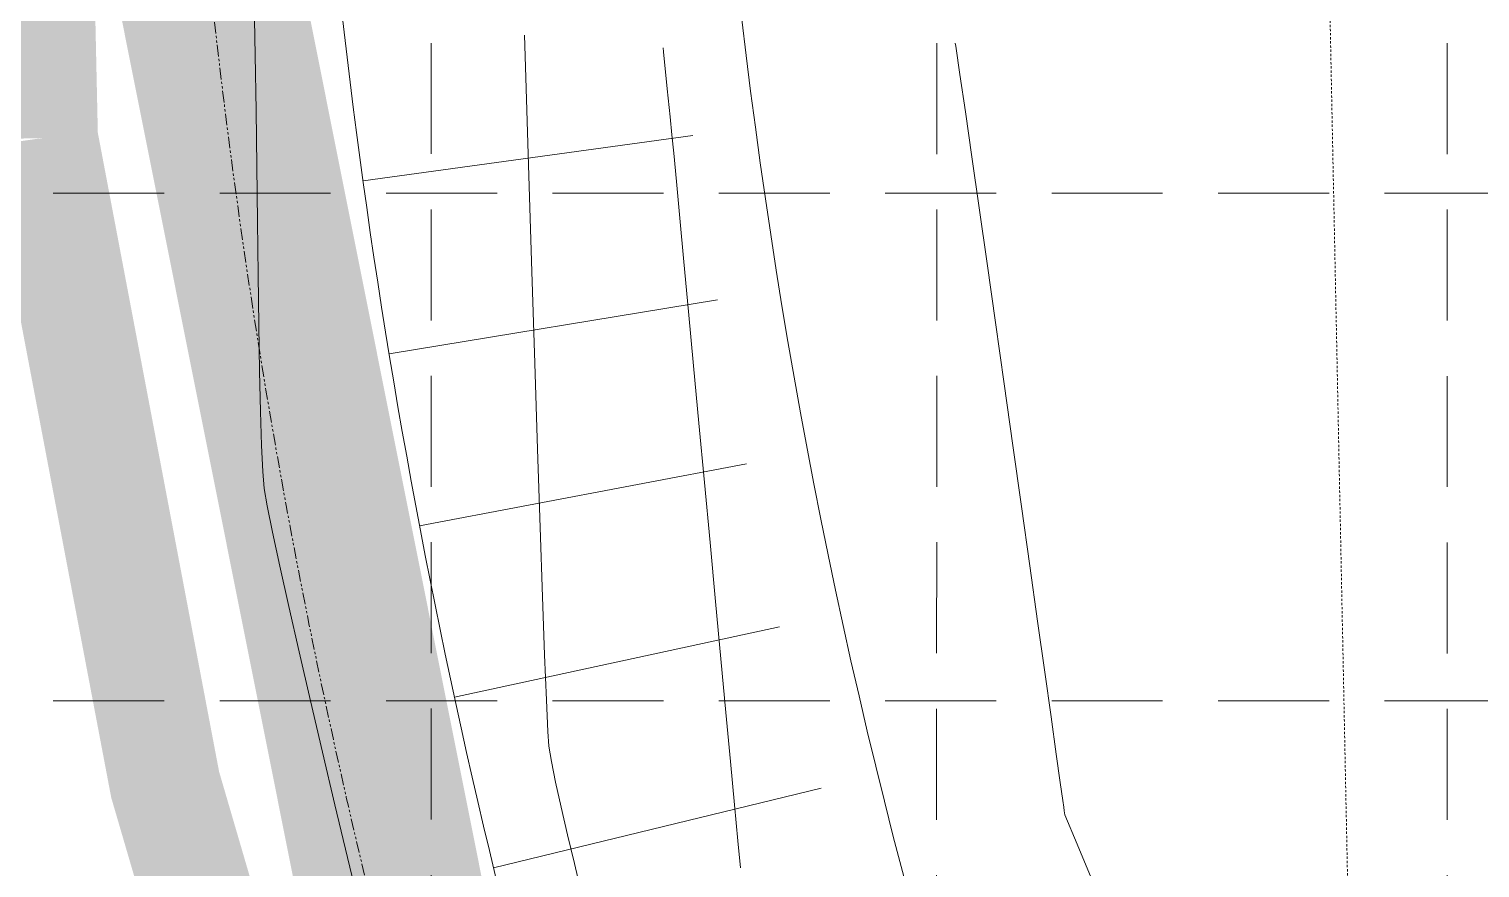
# Model space of a CAD drawing. Extents: x 2140663 to 2528301, y 336313 to 7007653.
# Drawn here: x 2527344.6 to 2527423.1, y 7006407.4 to 7006452.8 of the extents above; entities that cross this region are included whole.
import ezdxf

# ---------------------------------------------------------------- set-up
doc = ezdxf.new("R2010")
doc.units = 0
doc.header["$MEASUREMENT"] = 0
for name, pattern in [('HIDDEN', [0.375, 0.25, -0.125]), ('PHANTOM2', [1.25, 0.625, -0.125, 0.125, -0.125, 0.125, -0.125]), ('xdrc002pt$0$HIDDEN2', [0.1875, 0.125, -0.0625])]:
    doc.linetypes.add(name, pattern=pattern)
for name, color, linetype in [('1 EXISTING CONTOURS', 43, 'Continuous'), ('1 SILT FENCE', 200, 'Continuous'), ('GRID', 254, 'HIDDEN'), ('LIMITS OF DISTURBANCE', 1, 'HIDDEN'), ('xdrc002ar$0$xdrc002ar$0$C-PKNG-FACE-N', 1, 'Continuous'), ('xdrc002ar$0$xdrc002ar$0$C-PKNG-STRP-N', 6, 'Continuous'), ('xdrc002bs$0$v-rail-road-exist-demo', 14, 'xdrc002bs$0$TRACKS'), ('xdrc002bs$0$v-rail-road-exst', 14, 'xdrc002bs$0$TRACKS'), ('xdrc002pt$0$V-ESMT-ACCS-N', 2, 'xdrc002pt$0$HIDDEN2'), ('xdrc002pt$0$v-prop-line', 3, 'PHANTOM2')]:
    doc.layers.add(name, color=color, linetype=linetype)
doc.linetypes.add('xdrc002bs$0$TRACKS', pattern='A,0.15,[130,ltypeshp.shx,S=0.25,R=0,X=0,Y=0],0.15', length=0.3)

msp = doc.modelspace()

# ---------------------------------------------------------------- linework, layer by layer
at = {"layer": '1 EXISTING CONTOURS', "color": 43, "lineweight": 0, "extrusion": (0.9998513111621412, 0.01724400090892926, 0), "elevation": 2647800.33229687}
msp.add_lwpolyline([(6961830.743335524, 600), (6961827.842736243, 600)], dxfattribs=at)
at = {"layer": '1 EXISTING CONTOURS', "color": 43, "lineweight": 0, "extrusion": (0.9995406613951738, 0.03030620757697188, 0), "elevation": 2738549.520790119}
msp.add_lwpolyline([(6926639.065272828, 601), (6926636.772961548, 601)], dxfattribs=at)
at = {"layer": '1 EXISTING CONTOURS', "color": 43, "lineweight": 0, "extrusion": (0.9886807272177154, 0.1500347280740348, 0), "elevation": 3549997.585775126}
msp.add_lwpolyline([(6547946.929157526, 602), (6547947.087197837, 602)], dxfattribs=at)
at = {"layer": '1 EXISTING CONTOURS', "color": 43, "lineweight": 0, "extrusion": (0.9998934425235563, 0.01459806831028932, 0), "elevation": 2629368.215207185}
msp.add_lwpolyline([(6968810.249997283, 600.0000000000007), (6968807.256279342, 600.0000000000007)], dxfattribs=at)
at = {"layer": '1 EXISTING CONTOURS', "color": 43, "lineweight": 0, "extrusion": (0.9947610151334365, 0.1022277984243763, 0), "elevation": 3230392.164637008}
msp.add_lwpolyline([(6711376.684300612, 602), (6711376.459223449, 602)], dxfattribs=at)
at = {"layer": '1 EXISTING CONTOURS', "color": 43, "lineweight": 0, "extrusion": (0.9947986661398301, 0.1018607571462865, 0), "elevation": 3227915.666070394}
msp.add_lwpolyline([(6712567.911574836, 602), (6712565.90325298, 602)], dxfattribs=at)
at = {"layer": '1 EXISTING CONTOURS', "color": 43, "lineweight": 0, "extrusion": (0.9893872047190926, 0.1453029908093441, 0), "elevation": 3518630.443977054}
msp.add_lwpolyline([(6564854.23687428, 602), (6564855.797714865, 602)], dxfattribs=at)
at = {"layer": '1 EXISTING CONTOURS', "color": 43, "lineweight": 0}
for points, elevation in [([(2527371.507422333, 7006450.151527), (2527371.670061589, 7006444.841486054)], 601), ([(2527395.277211742, 7006448.287883176), (2527394.98456073, 7006450.309872013)], 602), ([(2527379.153718995, 7006449.540682058), (2527379.308110151, 7006448.022978217)], 602), ([(2527379.501375116, 7006446.057119076), (2527379.64617008, 7006444.531516991)], 602), ([(2527356.951419692, 7006445.352755549), (2527356.988597837, 7006442.367302663)], 600), ([(2527371.670061589, 7006444.841486054), (2527371.830803396, 7006439.659170156)], 601), ([(2527379.64617008, 7006444.531516991), (2527379.833015306, 7006442.548212713)], 602), ([(2527379.833015306, 7006442.548212713), (2527380.055357053, 7006440.178162297)], 602), ([(2527356.988597837, 7006442.367302663), (2527357.02556707, 7006439.483026771)], 600), ([(2527380.055357053, 7006440.178162297), (2527380.306641578, 7006437.4923218)], 602), ([(2527357.064362897, 7006436.764730521), (2527357.107020827, 7006434.277216561)], 600), ([(2527357.107020827, 7006434.277216561), (2527357.155576369, 7006432.085287536)], 600), ([(2527357.212065032, 7006430.253746094), (2527357.278522322, 7006428.847394881)], 600), ([(2527372.136639792, 7006430.050510087), (2527372.276756943, 7006425.810564206)], 601), ([(2527398.308152534, 7006426.942018029), (2527397.841704772, 7006430.24665732)], 602), ([(2527357.35698375, 7006427.931036544), (2527357.516107672, 7006426.980944418)], 600), ([(2527399.182191054, 7006420.740083507), (2527398.758400304, 7006423.748620313)], 602), ([(2527381.767824898, 7006421.809730009), (2527382.055137505, 7006418.719226173)], 602), ([(2527399.569267761, 7006417.990026953), (2527399.182191054, 7006420.740083507)], 602), ([(2527372.518945561, 7006418.925436471), (2527372.61603959, 7006416.466652906)], 601), ([(2527359.855086195, 7006416.439533387), (2527360.508855769, 7006413.656608444)], 600), ([(2527372.61603959, 7006416.466652906), (2527372.693815142, 7006414.787988405)], 601), ([(2527382.325516696, 7006415.809624638), (2527382.572408726, 7006413.151881462)], 602), ([(2527400.192250945, 7006413.559831948), (2527399.9093734, 7006415.572069987)], 602), ([(2527372.749783499, 7006413.982642111), (2527372.887170062, 7006413.159921627)], 601), ([(2527400.40764337, 7006412.026932174), (2527400.192250945, 7006413.559831948)], 602), ([(2527382.572408726, 7006413.151881462), (2527382.789259856, 7006410.816952697)], 602), ([(2527400.655958699, 7006410.273803548), (2527400.621112048, 7006410.482518209)], 602), ([(2527374.13099618, 7006407.634309626), (2527374.506181207, 7006406.092835096)], 601)]:
    msp.add_lwpolyline(points, dxfattribs=dict(at, elevation=elevation))
at = {"layer": '1 EXISTING CONTOURS', "color": 43, "lineweight": 0, "extrusion": (0.9999149126240985, 0.01304482701846837, 0), "elevation": 2618539.772889778}
msp.add_lwpolyline([(6972883.280545271, 600.0000000000007), (6972880.258460895, 600.0000000000007)], dxfattribs=at)
at = {"layer": '1 EXISTING CONTOURS', "color": 43, "lineweight": 0, "extrusion": (0.9950186191794308, 0.09968925461783235, 0), "elevation": 3213257.050227713}
msp.add_lwpolyline([(6719593.677814206, 602.0000000000007), (6719592.704048205, 602.0000000000007)], dxfattribs=at)
at = {"layer": '1 EXISTING CONTOURS', "color": 43, "lineweight": 0, "extrusion": (0.9898540512303976, 0.1420878505107647, 0), "elevation": 3497283.631148765}
msp.add_lwpolyline([(6576246.609217528, 602), (6576249.06016737, 602)], dxfattribs=at)
at = {"layer": '1 EXISTING CONTOURS', "color": 43, "lineweight": 0, "extrusion": (0.9953774918576809, 0.09603982873325267, 0), "elevation": 3188594.548405769}
msp.add_lwpolyline([(6731330.610288947, 602), (6731329.608715326, 602)], dxfattribs=at)
at = {"layer": '1 EXISTING CONTOURS', "color": 43, "lineweight": 0, "extrusion": (0.9899596230039496, 0.1413504326908058, 0), "elevation": 3492383.774754344}
msp.add_lwpolyline([(6578847.254191092, 602), (6578850.038705755, 602)], dxfattribs=at)
at = {"layer": '1 EXISTING CONTOURS', "color": 43, "lineweight": 0, "extrusion": (0.9900325734122, 0.1408385727803888, 0), "elevation": 3488981.831985553}
msp.add_lwpolyline([(6580649.00602534, 602), (6580652.049775905, 602)], dxfattribs=at)
at = {"layer": '1 EXISTING CONTOURS', "color": 43, "lineweight": 0, "extrusion": (0.99989816897419, 0.01427065808091278, 0), "elevation": 2627086.164435452}
msp.add_lwpolyline([(6969658.962146679, 600.0000000000007), (6969656.243573594, 600.0000000000007)], dxfattribs=at)
at = {"layer": '1 EXISTING CONTOURS', "color": 43, "lineweight": 0, "extrusion": (0.999503788604454, 0.03149883434896063, 0), "elevation": 2746812.402300359}
msp.add_lwpolyline([(6923353.717332364, 601.0000000000003), (6923348.75347754, 601.0000000000003)], dxfattribs=at)
at = {"layer": '1 EXISTING CONTOURS', "color": 43, "lineweight": 0, "extrusion": (0.9900859832699419, 0.1404626132904855, 0), "elevation": 3486482.682227322}
msp.add_lwpolyline([(6581970.189016253, 602.0000000000007), (6581973.417673194, 602.0000000000007)], dxfattribs=at)
at = {"layer": '1 EXISTING CONTOURS', "color": 43, "lineweight": 0, "extrusion": (0.9956681697868426, 0.09297793110905052, 0), "elevation": 3167876.186750094}
msp.add_lwpolyline([(6741096.202668671, 602.0000000000007), (6741093.25924373, 602.0000000000007)], dxfattribs=at)
at = {"layer": '1 EXISTING CONTOURS', "color": 43, "lineweight": 0, "extrusion": (0.9901267601426632, 0.1401748866573232, 0), "elevation": 3484569.803070766}
msp.add_lwpolyline([(6582979.74976934, 602.0000000000007), (6582983.089002818, 602.0000000000007)], dxfattribs=at)
at = {"layer": '1 EXISTING CONTOURS', "color": 43, "lineweight": 0, "extrusion": (0.9994830979804612, 0.0321486679565418, 0), "elevation": 2751313.126132823}
msp.add_lwpolyline([(6921561.414715566, 601.0000000000007), (6921556.765043772, 601.0000000000007)], dxfattribs=at)
at = {"layer": '1 EXISTING CONTOURS', "color": 43, "lineweight": 0, "extrusion": (0.9956800928765277, 0.09285016235521258, 0), "elevation": 3167011.117522634}
msp.add_lwpolyline([(6741499.717858601, 602.0000000000007), (6741496.599836541, 602.0000000000007)], dxfattribs=at)
at = {"layer": '1 EXISTING CONTOURS', "color": 43, "lineweight": 0, "extrusion": (0.9901588940114844, 0.1399477209887827, 0), "elevation": 3483059.396955978}
msp.add_lwpolyline([(6583775.656020274, 602), (6583779.031500258, 602)], dxfattribs=at)
at = {"layer": '1 EXISTING CONTOURS', "color": 43, "lineweight": 0, "extrusion": (0.9995247201681245, 0.03082748404966447, 0), "elevation": 2742146.627046637}
msp.add_lwpolyline([(6925190.007022657, 600), (6925188.174610307, 600)], dxfattribs=at)
at = {"layer": '1 EXISTING CONTOURS', "color": 43, "lineweight": 0, "extrusion": (0.9956891634424926, 0.09275284256123685, 0), "elevation": 3166352.177831622}
msp.add_lwpolyline([(6741806.116320802, 602.0000000000003), (6741802.894959627, 602.0000000000003)], dxfattribs=at)
at = {"layer": '1 EXISTING CONTOURS', "color": 43, "lineweight": 0, "extrusion": (0.9963543768631632, 0.08531093543982385, 0), "elevation": 3115868.485416514}
msp.add_lwpolyline([(6765274.83466083, 600), (6765273.914949575, 600)], dxfattribs=at)
at = {"layer": '1 EXISTING CONTOURS', "color": 43, "lineweight": 0, "extrusion": (0.9956962557337674, 0.09267667623386375, 0), "elevation": 3165836.448847257}
msp.add_lwpolyline([(6742045.087931057, 602.0000000000007), (6742041.834488796, 602.0000000000007)], dxfattribs=at)
at = {"layer": '1 EXISTING CONTOURS', "color": 43, "lineweight": 0, "extrusion": (0.9806158341555096, 0.1959402608028636, 0), "elevation": 3851207.928809591}
msp.add_lwpolyline([(6375402.147520265, 600), (6375400.691027627, 600)], dxfattribs=at)
at = {"layer": '1 EXISTING CONTOURS', "color": 43, "lineweight": 0, "extrusion": (0.9902062200811611, 0.1396124697603314, 0), "elevation": 3480830.094925708}
msp.add_lwpolyline([(6584947.99367874, 602.0000000000007), (6584951.218661225, 602.0000000000007)], dxfattribs=at)
at = {"layer": '1 EXISTING CONTOURS', "color": 43, "lineweight": 0, "extrusion": (0.9777586487604844, 0.2097332228667454, 0), "elevation": 3940626.160862754}
msp.add_lwpolyline([(6320522.283989314, 600), (6320520.404845451, 600)], dxfattribs=at)
at = {"layer": '1 EXISTING CONTOURS', "color": 43, "lineweight": 0, "extrusion": (0.9994122499384096, 0.03428052906601683, 0), "elevation": 2766070.797193554}
msp.add_lwpolyline([(6915668.124568506, 601.0000000000007), (6915664.382945112, 601.0000000000007)], dxfattribs=at)
at = {"layer": '1 EXISTING CONTOURS', "color": 43, "lineweight": 0, "extrusion": (0.9957019046915642, 0.09261596511180606, 0), "elevation": 3165425.357994534}
msp.add_lwpolyline([(6742234.853652903, 602), (6742231.639387598, 602)], dxfattribs=at)
at = {"layer": '1 EXISTING CONTOURS', "color": 43, "lineweight": 0, "extrusion": (0.9760476842817962, 0.2175567006739696, 0), "elevation": 3991116.541210078}
msp.add_lwpolyline([(6288759.931991596, 600.0000000000007), (6288757.701198536, 600.0000000000007)], dxfattribs=at)
at = {"layer": '1 EXISTING CONTOURS', "color": 43, "lineweight": 0, "extrusion": (0.9749111692283942, 0.2225942769114377, 0), "elevation": 4023539.542673237}
msp.add_lwpolyline([(6268063.035615504, 600.0000000000003), (6268060.52431651, 600.0000000000003)], dxfattribs=at)
at = {"layer": '1 EXISTING CONTOURS', "color": 43, "lineweight": 0, "extrusion": (0.9993448566671769, 0.03619195287436209, 0), "elevation": 2779292.711257651}
msp.add_lwpolyline([(6910361.317454591, 601.0000000000007), (6910358.169688873, 601.0000000000007)], dxfattribs=at)
at = {"layer": '1 EXISTING CONTOURS', "color": 43, "lineweight": 0, "extrusion": (0.9741023557584577, 0.2261074976771516, 0), "elevation": 4046110.477515769}
msp.add_lwpolyline([(6253514.467216591, 600), (6253511.746611031, 600)], dxfattribs=at)
at = {"layer": '1 EXISTING CONTOURS', "color": 43, "lineweight": 0, "extrusion": (0.9957100931829869, 0.09252788949029328, 0), "elevation": 3164828.958605258}
msp.add_lwpolyline([(6742508.508302205, 602.0000000000007), (6742505.586164976, 602.0000000000007)], dxfattribs=at)
at = {"layer": '1 EXISTING CONTOURS', "color": 43, "lineweight": 0, "extrusion": (0.9902520354712563, 0.139287135963928, 0), "elevation": 3478666.463113573}
msp.add_lwpolyline([(6586082.986787699, 602), (6586085.428546846, 602)], dxfattribs=at)
at = {"layer": '1 EXISTING CONTOURS', "color": 43, "lineweight": 0, "extrusion": (0.9975938642403273, 0.06932879654264813, 0), "elevation": 3007037.797328384}
msp.add_lwpolyline([(6814336.695542972, 601.0000000000003), (6814335.888254232, 601.0000000000003)], dxfattribs=at)
at = {"layer": '1 EXISTING CONTOURS', "color": 43, "lineweight": 0, "extrusion": (0.9730295721198262, 0.2306804104823557, 0), "elevation": 4075438.892840096}
msp.add_lwpolyline([(6234435.122764478, 600.0000000000007), (6234432.197238383, 600.0000000000007)], dxfattribs=at)
at = {"layer": '1 EXISTING CONTOURS', "color": 43, "lineweight": 0, "extrusion": (0.9799905082620927, 0.1990442255284125, 0), "elevation": 3871387.521414302}
msp.add_lwpolyline([(6363159.414737538, 601.0000000000007), (6363158.265832852, 601.0000000000007)], dxfattribs=at)
at = {"layer": '1 EXISTING CONTOURS', "color": 43, "lineweight": 0, "extrusion": (0.9764549888188505, 0.2157212432997239, 0), "elevation": 3979298.002627121}
msp.add_lwpolyline([(6296237.913491442, 601.0000000000007), (6296236.53156528, 601.0000000000007)], dxfattribs=at)
at = {"layer": '1 EXISTING CONTOURS', "color": 43, "lineweight": 0, "extrusion": (0.990278039267131, 0.1391021385358507, 0), "elevation": 3477436.016533596}
msp.add_lwpolyline([(6586728.173125807, 602.0000000000003), (6586729.162688466, 602.0000000000003)], dxfattribs=at)
at = {"layer": '1 EXISTING CONTOURS', "color": 43, "lineweight": 0, "extrusion": (0.9726564705181179, 0.2322485529755517, 0), "elevation": 4085482.98085028}
msp.add_lwpolyline([(6227854.831675106, 600), (6227851.910557775, 600)], dxfattribs=at)
at = {"layer": '1 EXISTING CONTOURS', "color": 43, "lineweight": 0, "extrusion": (0.9742337228727413, 0.2255408016690527, 0), "elevation": 4042483.892806672}
msp.add_lwpolyline([(6255855.73934758, 601.0000000000007), (6255854.206717919, 601.0000000000007)], dxfattribs=at)
at = {"layer": '1 EXISTING CONTOURS', "color": 43, "lineweight": 0, "extrusion": (0.9957161699205216, 0.09246247324621625, 0), "elevation": 3164385.983559359}
msp.add_lwpolyline([(6742708.480010968, 602.0000000000007), (6742706.5305013, 602.0000000000007)], dxfattribs=at)
at = {"layer": '1 EXISTING CONTOURS', "color": 43, "lineweight": 0, "extrusion": (0.9902723675185114, 0.1391425101443932, 0), "elevation": 3477704.541837119}
msp.add_lwpolyline([(6586586.04246178, 602.0000000000007), (6586586.399298179, 602.0000000000007)], dxfattribs=at)
at = {"layer": '1 EXISTING CONTOURS', "color": 43, "lineweight": 0, "extrusion": (0.9924052371861745, 0.1230115653320982, 0), "elevation": 3370075.133672975}
msp.add_lwpolyline([(6642298.950102874, 602.0000000000007), (6642299.162825016, 602.0000000000007)], dxfattribs=at)
at = {"layer": '1 EXISTING CONTOURS', "color": 43, "lineweight": 0, "extrusion": (0.9245564463823936, 0.3810451120966651, 0), "elevation": 5006482.957234405}
msp.add_lwpolyline([(5514767.755772032, 602), (5514768.118381934, 602)], dxfattribs=at)
at = {"layer": '1 EXISTING CONTOURS', "color": 43, "lineweight": 0, "extrusion": (0.9230646894495178, 0.3846447440060312, 0), "elevation": 5027933.186362511}
msp.add_lwpolyline([(5495217.189701578, 602), (5495218.182625325, 602)], dxfattribs=at)
at = {"layer": '1 EXISTING CONTOURS', "color": 43, "lineweight": 0, "extrusion": (0.9727206259838693, 0.2319797055467347, 0), "elevation": 4083773.326745585}
msp.add_lwpolyline([(6228979.314066867, 601.0000000000003), (6228977.713228891, 601.0000000000003)], dxfattribs=at)
at = {"layer": '1 EXISTING CONTOURS', "color": 43, "lineweight": 0, "extrusion": (0.9957157821911996, 0.09246664855702268, 0), "elevation": 3164414.257553568}
msp.add_lwpolyline([(6742693.261301711, 602.0000000000003), (6742691.778517364, 602.0000000000003)], dxfattribs=at)
at = {"layer": '1 EXISTING CONTOURS', "color": 43, "lineweight": 0, "extrusion": (0.9227494837452612, 0.3854002987127204, 0), "elevation": 5032430.260408452}
msp.add_lwpolyline([(5491097.606713751, 602.0000000000007), (5491099.139757224, 602.0000000000007)], dxfattribs=at)
at = {"layer": '1 EXISTING CONTOURS', "color": 43, "lineweight": 0, "extrusion": (0.9723528283051444, 0.2335165460668399, 0), "elevation": 4093599.644000585}
msp.add_lwpolyline([(6222519.79195677, 600), (6222516.946502245, 600)], dxfattribs=at)
at = {"layer": '1 EXISTING CONTOURS', "color": 43, "lineweight": 0, "extrusion": (0.922607762416249, 0.3857394415007138, 0), "elevation": 5034448.246280892}
msp.add_lwpolyline([(5489245.51626825, 602.0000000000003), (5489247.499234427, 602.0000000000003)], dxfattribs=at)
at = {"layer": '1 SILT FENCE', "color": 200, "linetype": 'Continuous', "lineweight": 0, "const_width": 10}
msp.add_lwpolyline([(2527399.081934685, 7006315.288383235), (2527391.900589671, 7006326.489594969), (2527366.741728181, 7006393.255902261), (2527354.340679787, 7006455.342112081), (2527350.22266781, 7006657.083685357)], dxfattribs=at)
at = {"layer": 'GRID', "color": 253, "linetype": 'HIDDEN', "lineweight": 0, "ltscale": 24}
for p, q in [((2527366.415647264, 7006032.016217309), (2527366.29970966, 7007623.616497753)), ((2527393.70391521, 7006032.011927022), (2527393.789998551, 7007623.565466588)), ((2527421.368363672, 7006032.007577593), (2527421.22060479, 7007623.464267181)), ((2527228.947377252, 7006443.891691389), (2528272.331315909, 7006443.891691389)), ((2527228.947377252, 7006416.434219318), (2528272.331315909, 7006416.434219318))]:
    msp.add_line(p, q, dxfattribs=at)
at = {"layer": 'LIMITS OF DISTURBANCE', "ltscale": 70, "const_width": 6}
msp.add_lwpolyline([(2527323.279507909, 7007478.034385583), (2527323.279507909, 7007463.102355542), (2527345.362386929, 7006446.874516389, 0.3527120601780434), (2527681.725039883, 7006131.321992346), (2528205.897920626, 7006144.525554366), (2528183.386823632, 7007495.015237641)], format="xyb", close=True, dxfattribs=at)
at = {"layer": 'xdrc002ar$0$xdrc002ar$0$C-PKNG-FACE-N', "color": 7, "linetype": 'Continuous', "lineweight": 0}
msp.add_arc((2527731.944868506, 7006495.461958744), 372.7365509038806, 184.2893280860441, 211.1078637476755, dxfattribs=at)
at = {"layer": 'xdrc002ar$0$xdrc002ar$0$C-PKNG-STRP-N', "color": 7, "linetype": 'Continuous', "lineweight": 0}
for p, q in [((2527380.531593316, 7006447.018840808), (2527362.700230072, 7006444.560746896)), ((2527381.873640946, 7006438.119467609), (2527364.110375695, 7006435.209802946)), ((2527383.441023856, 7006429.257004857), (2527365.75729053, 7006425.897642349)), ((2527385.232733146, 7006420.437157181), (2527367.639914481, 7006416.630259197)), ((2527387.469491662, 7006411.71954016), (2527369.757035738, 7006407.413618756))]:
    msp.add_line(p, q, dxfattribs=at)
at = {"layer": 'xdrc002bs$0$v-rail-road-exist-demo', "color": 7, "lineweight": 0, "ltscale": 0.1}
msp.add_lwpolyline([(2527406.993449498, 7006362.756524464, -0.09478221637200092), (2527381.057631789, 7006484.5604538), (2527380.075487219, 7006534.679831288)], format="xyb", dxfattribs=at)
at = {"layer": 'xdrc002bs$0$v-rail-road-exst', "color": 7, "lineweight": 0, "ltscale": 0.1}
msp.add_lwpolyline([(2527329.612689179, 7006488.599018269, 0.1754023176800247), (2527409.052752624, 7006268.680676657, 0.02902946981657823), (2527447.886468883, 7006227.158564671, 0.06767570571352022), (2527510.611701932, 7006181.840893986, 0.01454100416896879), (2527558.661133012, 7006157.949311711, 0.01454100416896879)], format="xyb", dxfattribs=at)
at = {"layer": 'xdrc002pt$0$V-ESMT-ACCS-N', "color": 7, "lineweight": 0}
msp.add_line((2527416.815658904, 7006364.025963987), (2527404.37454192, 7006976.802387302), dxfattribs=at)
at = {"layer": 'xdrc002pt$0$v-prop-line', "color": 7, "lineweight": 0}
msp.add_arc((2527731.94322961, 7006495.76971355), 379.6700000006037, 181.1630531336929, 242.8448308904258, dxfattribs=at)

doc.saveas('drawing.dxf')
